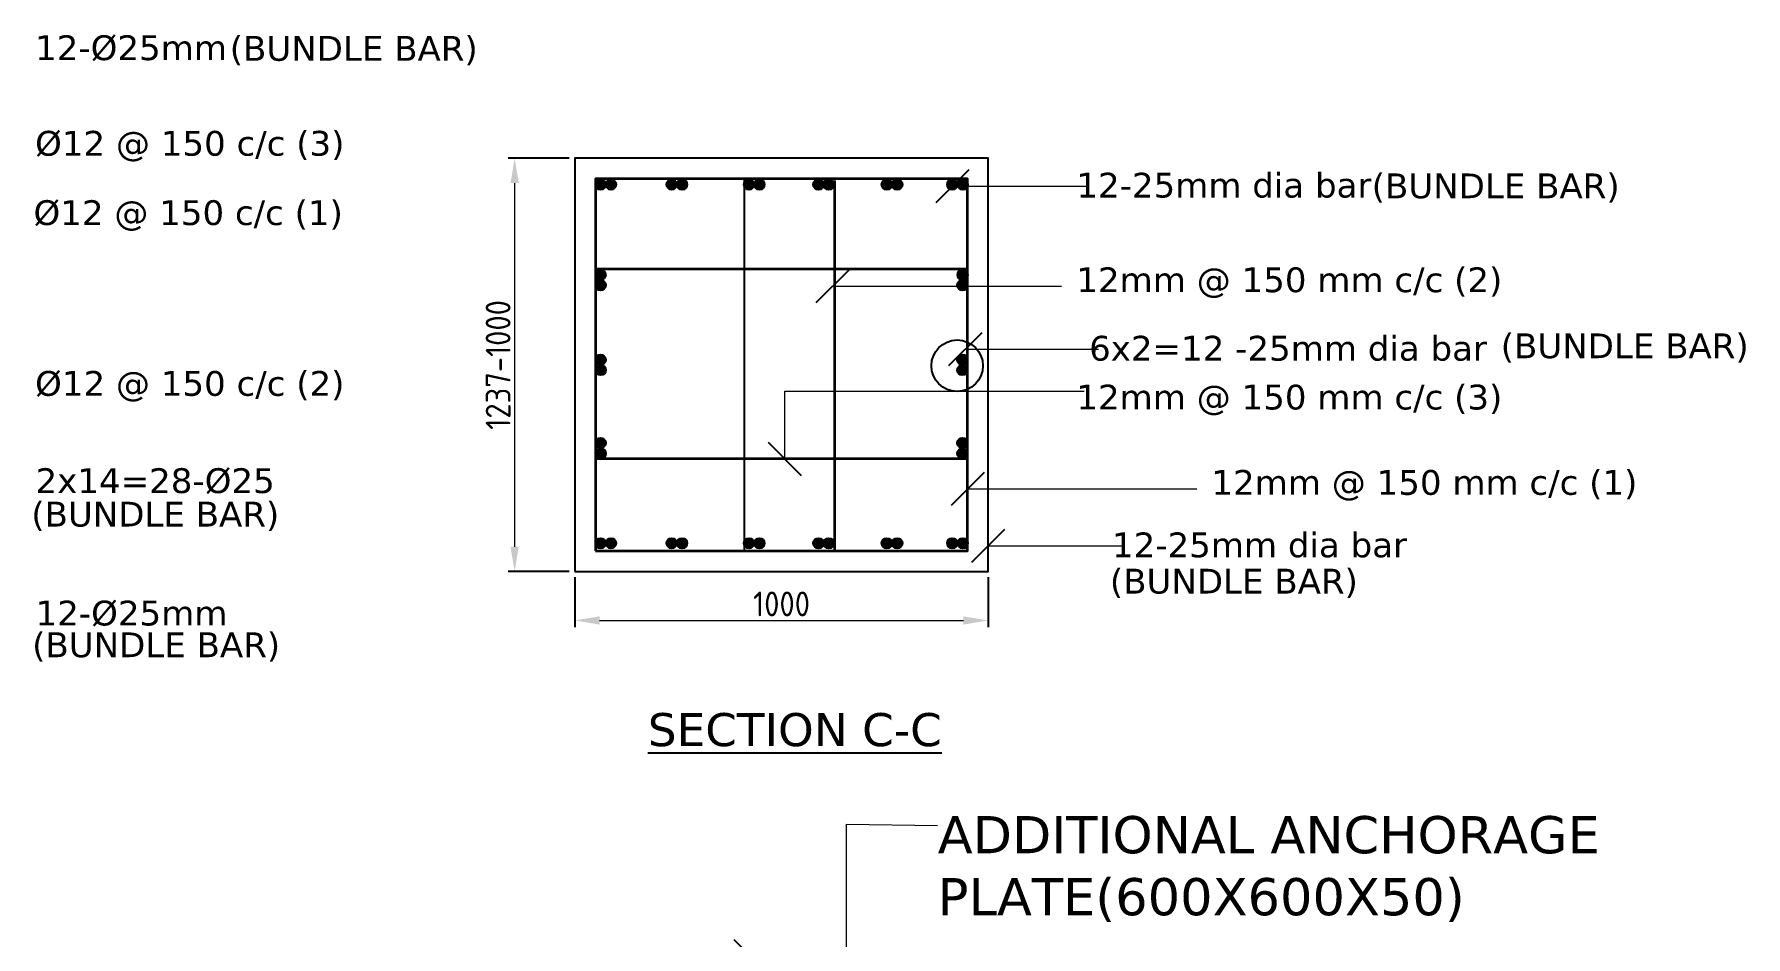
# Model space of a CAD drawing. Header units: millimetres. Extents: x 1231188 to 3899118, y -5478610 to -489530.
# Drawn here: x 2618210 to 2622351, y -3255978 to -3253794 of the extents above; entities that cross this region are included whole.
import ezdxf

# ---------------------------------------------------------------- set-up
doc = ezdxf.new("R2010")
doc.units = ezdxf.units.MM
doc.header["$LTSCALE"] = 25
doc.header["$MEASUREMENT"] = 0
doc.header["$PDMODE"] = 3
doc.layers.get('0').update_dxf_attribs({"lineweight": 13})
doc.layers.get('Defpoints').update_dxf_attribs({"color": 230, "lineweight": 9})
doc.layers.add('CS_Drawing', color=7, linetype='Continuous')
doc.layers.add('DIM', color=8, linetype='Continuous', lineweight=13)
doc.styles.add('Dim_60', font='isocp3.shx')
doc.styles.add('swis lt cn bt', font='verdana.ttf')
doc.dimstyles.new('Dim_120', dxfattribs={"dimtxt": 240, "dimasz": 60, "dimexe": 100, "dimexo": 150, "dimgap": 50, "dimtad": 1, "dimdec": 0, "dimzin": 4, "dimdsep": 46, "dimtxsty": 'Dim_60', "dimblk": 'DOT', "dimcen": 0.09, "dimclrd": 5, "dimclre": 5, "dimclrt": 2, "dimazin": 0, "dimtfac": 1, "dimtdec": 0, "dimtofl": 0, "dimtmove": 1, "dimatfit": 3, "dimfxl": 1, "dimtolj": 1, "dimtzin": 0, "dimlwd": -1, "dimarcsym": 0})
doc.dimstyles.new('meter', dxfattribs={"dimtxt": 150, "dimasz": 5, "dimexe": 3, "dimexo": 4, "dimgap": 1, "dimtad": 1, "dimdec": 0, "dimzin": 0, "dimdsep": 46, "dimtxsty": 'swis lt cn bt', "dimblk": 'OBLIQUE', "dimcen": 3, "dimdle": 3, "dimclrd": 8, "dimclre": 8, "dimclrt": 7, "dimadec": 0, "dimazin": 0, "dimtfac": 1, "dimtdec": 0, "dimtofl": 0, "dimtmove": 1, "dimatfit": 2, "dimldrblk": 'OBLIQUE', "dimfxl": 1, "dimtolj": 1, "dimtzin": 0, "dimlwd": 9, "dimlwe": 9, "dimarcsym": 0})

# ---------------------------------------------------------------- blocks, each defined once
blk = doc.blocks.new('*D750')
at = {"layer": 'Defpoints', "color": 0, "lineweight": -2, "ltscale": 100, "transparency": 16777216}
for p in [(2619518, -3254094.3), (2619372.4, -3255094.3), (2619518, -3255094.3)]:
    blk.add_point(p, dxfattribs=at)
at = {"layer": 'DIM', "color": 5, "lineweight": -2, "ltscale": 100, "transparency": 16777216}
for p, q in [((2619504, -3254094.3), (2619356.4, -3254094.3)), ((2619504, -3255094.3), (2619356.4, -3255094.3))]:
    blk.add_line(p, q, dxfattribs=at)
at = {"layer": 'DIM', "color": 5, "ltscale": 100, "transparency": 16777216}
blk.add_line((2619372.4, -3254154.3), (2619372.4, -3255034.3), dxfattribs=at)
at = {"layer": 'DIM', "color": 5, "lineweight": -2, "ltscale": 100, "transparency": 16777216}
for points in [[(2619362.4, -3254154.3), (2619382.4, -3254154.3), (2619372.4, -3254094.3)], [(2619362.4, -3255034.3), (2619382.4, -3255034.3), (2619372.4, -3255094.3)]]:
    blk.add_solid(points, dxfattribs=at)
at = {"layer": 'DIM', "color": 2, "ltscale": 100, "transparency": 16777216, "insert": (2619332.4, -3254594.3), "char_height": 60, "attachment_point": 5, "rotation": 90, "style": 'Dim_60'}
blk.add_mtext('\\A1;1237-1000', dxfattribs=at)
blk = doc.blocks.new('*D751')
at = {"layer": 'Defpoints', "color": 0, "lineweight": -2, "ltscale": 100, "transparency": 16777216}
for p in [(2619518, -3255094.3), (2620518, -3255094.3), (2620518, -3255212.7)]:
    blk.add_point(p, dxfattribs=at)
at = {"layer": 'DIM', "color": 5, "lineweight": -2, "ltscale": 100, "transparency": 16777216}
for p, q in [((2619518, -3255108.3), (2619518, -3255228.7)), ((2620518, -3255108.3), (2620518, -3255228.7))]:
    blk.add_line(p, q, dxfattribs=at)
at = {"layer": 'DIM', "color": 5, "ltscale": 100, "transparency": 16777216}
blk.add_line((2619578, -3255212.7), (2620458, -3255212.7), dxfattribs=at)
at = {"layer": 'DIM', "color": 5, "lineweight": -2, "ltscale": 100, "transparency": 16777216}
for points in [[(2619578, -3255202.7), (2619578, -3255222.7), (2619518, -3255212.7)], [(2620458, -3255202.7), (2620458, -3255222.7), (2620518, -3255212.7)]]:
    blk.add_solid(points, dxfattribs=at)
at = {"layer": 'DIM', "color": 2, "ltscale": 100, "transparency": 16777216, "insert": (2620018, -3255172.7), "char_height": 60, "attachment_point": 5, "style": 'Dim_60'}
blk.add_mtext('\\A1;1000', dxfattribs=at)
blk = doc.blocks.new('_Oblique')
at = {"color": 0, "linetype": 'ByBlock', "lineweight": -2}
blk.add_line((-0.5, -0.5), (0.5, 0.5), dxfattribs=at)

msp = doc.modelspace()

# ---------------------------------------------------------------- hatches: boundary and pattern name
at = {"lineweight": -2, "ltscale": 100}
h = msp.add_hatch(color=256, dxfattribs=at)
edge = h.paths.add_edge_path()
edge.add_arc((2619580.17002, -3254158.00565), 12.5, 0, 360)
h = msp.add_hatch(color=256, dxfattribs=at)
edge = h.paths.add_edge_path()
edge.add_arc((2619605.48673, -3254158.00565), 12.5, 0, 360)
h = msp.add_hatch(color=256, dxfattribs=at)
edge = h.paths.add_edge_path()
edge.add_arc((2619752.24259, -3254158.00565), 12.5, 0, 360)
h = msp.add_hatch(color=256, dxfattribs=at)
edge = h.paths.add_edge_path()
edge.add_arc((2619777.5593, -3254158.00565), 12.5, 0, 360)
h = msp.add_hatch(color=256, dxfattribs=at)
edge = h.paths.add_edge_path()
edge.add_arc((2619939.32374, -3254158.00565), 12.5, 0, 360)
h = msp.add_hatch(color=256, dxfattribs=at)
edge = h.paths.add_edge_path()
edge.add_arc((2619964.64045, -3254158.00565), 12.5, 0, 360)
h = msp.add_hatch(color=256, dxfattribs=at)
edge = h.paths.add_edge_path()
edge.add_arc((2620107.20742, -3254158.00565), 12.5, 0, 360)
h = msp.add_hatch(color=256, dxfattribs=at)
edge = h.paths.add_edge_path()
edge.add_arc((2620132.52414, -3254158.00565), 12.5, 0, 360)
h = msp.add_hatch(color=256, dxfattribs=at)
edge = h.paths.add_edge_path()
edge.add_arc((2620272.69746, -3254158.00565), 12.5, 0, 360)
h = msp.add_hatch(color=256, dxfattribs=at)
edge = h.paths.add_edge_path()
edge.add_arc((2620298.01417, -3254158.00565), 12.5, 0, 360)
h = msp.add_hatch(color=256, dxfattribs=at)
edge = h.paths.add_edge_path()
edge.add_arc((2620430.98724, -3254158.00565), 12.5, 0, 360)
h = msp.add_hatch(color=256, dxfattribs=at)
edge = h.paths.add_edge_path()
edge.add_arc((2620456.30395, -3254158.00565), 12.5, 0, 360)
h = msp.add_hatch(color=256, dxfattribs=at)
edge = h.paths.add_edge_path()
edge.add_arc((2619580.16955, -3254376.29672), 12.5, 0, 360)
h = msp.add_hatch(color=256, dxfattribs=at)
edge = h.paths.add_edge_path()
edge.add_arc((2620455.83579, -3254376.29672), 12.5, 0, 360)
h = msp.add_hatch(color=256, dxfattribs=at)
edge = h.paths.add_edge_path()
edge.add_arc((2619580.38746, -3254401.6125), 12.5, 0, 360)
h = msp.add_hatch(color=256, dxfattribs=at)
edge = h.paths.add_edge_path()
edge.add_arc((2620455.61789, -3254401.6125), 12.5, 0, 360)
h = msp.add_hatch(color=256, dxfattribs=at)
edge = h.paths.add_edge_path()
edge.add_arc((2619580.39372, -3254581.673), 12.5, 0, 360)
h = msp.add_hatch(color=256, dxfattribs=at)
edge = h.paths.add_edge_path()
edge.add_arc((2619580.61162, -3254606.98878), 12.5, 0, 360)
h = msp.add_hatch(color=256, dxfattribs=at)
edge = h.paths.add_edge_path()
edge.add_arc((2620455.39372, -3254606.98878), 12.5, 0, 360)
h = msp.add_hatch(color=256, dxfattribs=at)
edge = h.paths.add_edge_path()
edge.add_arc((2620455.61162, -3254581.673), 12.5, 0, 360)
h = msp.add_hatch(color=256, dxfattribs=at)
edge = h.paths.add_edge_path()
edge.add_arc((2619580.39372, -3254783.25311), 12.5, 0, 360)
h = msp.add_hatch(color=256, dxfattribs=at)
edge = h.paths.add_edge_path()
edge.add_arc((2619580.61162, -3254808.56889), 12.5, 0, 360)
h = msp.add_hatch(color=256, dxfattribs=at)
edge = h.paths.add_edge_path()
edge.add_arc((2620455.39372, -3254808.56889), 12.5, 0, 360)
h = msp.add_hatch(color=256, dxfattribs=at)
edge = h.paths.add_edge_path()
edge.add_arc((2620455.61162, -3254783.25311), 12.5, 0, 360)
h = msp.add_hatch(color=256, dxfattribs=at)
edge = h.paths.add_edge_path()
edge.add_arc((2619580.17002, -3255025.94969), 12.5, 0, 360)
h = msp.add_hatch(color=256, dxfattribs=at)
edge = h.paths.add_edge_path()
edge.add_arc((2619605.48673, -3255025.94969), 12.5, 0, 360)
h = msp.add_hatch(color=256, dxfattribs=at)
edge = h.paths.add_edge_path()
edge.add_arc((2619752.24259, -3255025.94969), 12.5, 0, 360)
h = msp.add_hatch(color=256, dxfattribs=at)
edge = h.paths.add_edge_path()
edge.add_arc((2619777.5593, -3255025.94969), 12.5, 0, 360)
h = msp.add_hatch(color=256, dxfattribs=at)
edge = h.paths.add_edge_path()
edge.add_arc((2619939.32374, -3255025.94969), 12.5, 0, 360)
h = msp.add_hatch(color=256, dxfattribs=at)
edge = h.paths.add_edge_path()
edge.add_arc((2619964.64045, -3255025.94969), 12.5, 0, 360)
h = msp.add_hatch(color=256, dxfattribs=at)
edge = h.paths.add_edge_path()
edge.add_arc((2620107.20742, -3255025.94969), 12.5, 0, 360)
h = msp.add_hatch(color=256, dxfattribs=at)
edge = h.paths.add_edge_path()
edge.add_arc((2620132.52414, -3255025.94969), 12.5, 0, 360)
h = msp.add_hatch(color=256, dxfattribs=at)
edge = h.paths.add_edge_path()
edge.add_arc((2620272.69746, -3255025.94969), 12.5, 0, 360)
h = msp.add_hatch(color=256, dxfattribs=at)
edge = h.paths.add_edge_path()
edge.add_arc((2620298.01417, -3255025.94969), 12.5, 0, 360)
h = msp.add_hatch(color=256, dxfattribs=at)
edge = h.paths.add_edge_path()
edge.add_arc((2620430.98724, -3255025.94969), 12.5, 0, 360)
h = msp.add_hatch(color=256, dxfattribs=at)
edge = h.paths.add_edge_path()
edge.add_arc((2620456.30395, -3255025.94969), 12.5, 0, 360)

# ---------------------------------------------------------------- linework, layer by layer
at = {"lineweight": 35, "ltscale": 100}
for p, q in [((2620145.95946, -3254148.17763), (2620145.95946, -3255044.33089)), ((2619568.62645, -3254361.85247), (2620469.5559, -3254361.85247)), ((2619565.68264, -3254821.06889), (2620466.61209, -3254821.06889))]:
    msp.add_line(p, q, dxfattribs=at)
at = {"lineweight": -2, "ltscale": 100}
msp.add_lwpolyline([(2619518.00267, -3255094.33089), (2620518.00267, -3255094.33089), (2620518.00267, -3254094.33089), (2619518.00267, -3254094.33089)], close=True, dxfattribs=at)
at = {"lineweight": 35, "ltscale": 100}
msp.add_lwpolyline([(2619568.00267, -3255044.33089), (2620468.00267, -3255044.33089), (2620468.00267, -3254144.33089), (2619568.00267, -3254144.33089)], close=True, dxfattribs=at)
at = {"lineweight": -2, "ltscale": 100}
for centre in [(2619580.17002, -3254158.00565), (2619605.48673, -3254158.00565), (2619752.24259, -3254158.00565), (2619777.5593, -3254158.00565), (2619939.32374, -3254158.00565), (2619964.64045, -3254158.00565), (2620107.20742, -3254158.00565), (2620132.52414, -3254158.00565), (2620272.69746, -3254158.00565), (2620298.01417, -3254158.00565), (2620430.98724, -3254158.00565), (2620456.30395, -3254158.00565), (2619580.16955, -3254376.29672), (2620455.83579, -3254376.29672), (2619580.38746, -3254401.6125), (2620455.61789, -3254401.6125), (2619580.39372, -3254581.673), (2619580.61162, -3254606.98878), (2620455.39372, -3254606.98878), (2620455.61162, -3254581.673), (2619580.39372, -3254783.25311), (2619580.61162, -3254808.56889), (2620455.39372, -3254808.56889), (2620455.61162, -3254783.25311), (2619580.17002, -3255025.94969), (2619605.48673, -3255025.94969), (2619752.24259, -3255025.94969), (2619777.5593, -3255025.94969), (2619939.32374, -3255025.94969), (2619964.64045, -3255025.94969), (2620107.20742, -3255025.94969), (2620132.52414, -3255025.94969), (2620272.69746, -3255025.94969), (2620298.01417, -3255025.94969), (2620430.98724, -3255025.94969), (2620456.30395, -3255025.94969)]:
    msp.add_circle(centre, 12.5, dxfattribs=at)
at = {"layer": 'CS_Drawing', "lineweight": -2, "ltscale": 100}
msp.add_line((2619927.44235, -3254144.84052), (2619927.44235, -3255044.33089), dxfattribs=at)
msp.add_circle((2620442.92429, -3254596.25207), 62.28218, dxfattribs=at)

# ---------------------------------------------------------------- texts
at = {"lineweight": -2, "ltscale": 100, "style": 'swis lt cn bt'}
for s, insert, char_height, width, attachment_point in [('12-%%C25mm', (2618212.22742, -3253796.66408), 60, 1234.2138896, 1), ('(BUNDLE BAR)', (2618683.22545, -3253798.25902), 60, 1234.2138896, 1), ('%%C12 @ 150 c/c (3)', (2618212.23678, -3254027.94837), 60, 1234.2138896, 1), ('12-25mm dia bar', (2620731.20911, -3254129.21358), 60, 1234.2138896, 1), ('(BUNDLE BAR)', (2621445.77752, -3254131.00169), 60, 1234.2138896, 1), ('%%C12 @ 150 c/c (1)', (2618208.36923, -3254195.76564), 60, 1234.2138896, 1), ('12mm @ 150 mm c/c (2)', (2620731.20911, -3254358.23494), 60, 1234.2138896, 1), ('6x2=12 -25mm dia bar', (2620762.08816, -3254523.8853), 60, 1234.2138896, 1), ('(BUNDLE BAR)', (2621757.90459, -3254518.05491), 60, 1234.2138896, 1), ('%%C12 @ 150 c/c (2)', (2618212.24303, -3254609.02631), 60, 1234.2138896, 1), ('12mm @ 150 mm c/c (3)', (2620731.20911, -3254642.09579), 60, 1234.2138896, 1), ('2x14=28-%%C25', (2618213.36916, -3254844.33153), 60, 1234.2138896, 1), ('12mm @ 150 mm c/c (1)', (2621057.93345, -3254848.63165), 60, 1234.2138896, 1), ('(BUNDLE BAR)', (2618203.10198, -3254925.40878), 60, 1234.2138896, 1), ('12-25mm dia bar', (2620817.38342, -3254999.7941), 60, 1234.2138896, 1), ('(BUNDLE BAR)', (2620812.39658, -3255087.59712), 60, 1234.2138896, 1), ('12-%%C25mm', (2618213.35875, -3255164.79897), 60, 1234.2138896, 1), ('(BUNDLE BAR)', (2618205.18037, -3255241.57396), 60, 1234.2138896, 1), ('{\\LSECTION C-C}', (2620050.14771, -3255436.82585), 80, 1347.2720752, 2), ('ADDITIONAL ANCHORAGE PLATE(600X600X50)', (2620395.94364, -3255686.08504), 90, 1657.0275176, 1)]:
    msp.add_mtext(s, dxfattribs=dict(at, insert=insert, char_height=char_height, width=width, attachment_point=attachment_point))

# ---------------------------------------------------------------- dimensions: what is measured, and where the dimension line sits
at = {"layer": 'DIM', "ltscale": 100}
dim = msp.add_linear_dim(base=(2619372.36353, -3255094.33089), p1=(2619518.00267, -3254094.33089), p2=(2619518.00267, -3255094.33089), angle=90, text='1237-1000', dimstyle='Dim_120', override={"dimtxt": 60, "dimexe": 16, "dimexo": 14, "dimgap": 10, "dimsah": 1}, dxfattribs=at)
dim.commit()
dim.dimension.update_dxf_attribs({"geometry": '*D750', "text_midpoint": (2619332.35762, -3254594.33089)})
dim = msp.add_linear_dim(base=(2620518.00267, -3255212.72887), p1=(2619518.00267, -3255094.33089), p2=(2620518.00267, -3255094.33089), text='1000', dimstyle='Dim_120', override={"dimtxt": 60, "dimexe": 16, "dimexo": 14, "dimgap": 10, "dimsah": 1}, dxfattribs=at)
dim.commit()
dim.dimension.update_dxf_attribs({"geometry": '*D751', "text_midpoint": (2620018.00267, -3255172.72887)})

# ---------------------------------------------------------------- leaders
at = {"lineweight": -2, "ltscale": 100, "annotation_type": 0, "has_hookline": 1, "hookline_direction": 0, "text_width": 1633.53929}
msp.add_leader([(2620175.20783, -3256257.43145), (2620175.3393, -3255705.6981), (2620394.94364, -3255708.58504)], dimstyle='meter', override={"dimtxt": 300, "dimasz": 545, "dimgap": 1, "dimtad": 0, "dimpost": '', "dimclre": 5, "dimfxl": 25, "dimfxlon": 1}, dxfattribs=at)
at = {"layer": 'CS_Drawing', "lineweight": -2, "ltscale": 100}
for points in [[(2620431.30478, -3254161.82828), (2620753.88584, -3254161.82828)], [(2620141.27833, -3254404.1033), (2620695.62459, -3254404.1033)], [(2620462.18384, -3254556.5), (2620784.7649, -3254556.5)], [(2620025.84358, -3254821.56889), (2620025.84358, -3254657.60654), (2620749.75487, -3254657.60654)], [(2620468.00267, -3254894.5), (2621022.34893, -3254894.5)], [(2620517.47909, -3255032.40879), (2620840.06015, -3255032.40879)]]:
    msp.add_leader(points, dimstyle='meter', override={"dimtxt": 300, "dimasz": 80, "dimtad": 0, "dimpost": '', "dimclre": 5, "dimfxl": 25, "dimfxlon": 1}, dxfattribs=at)

doc.saveas('drawing.dxf')
